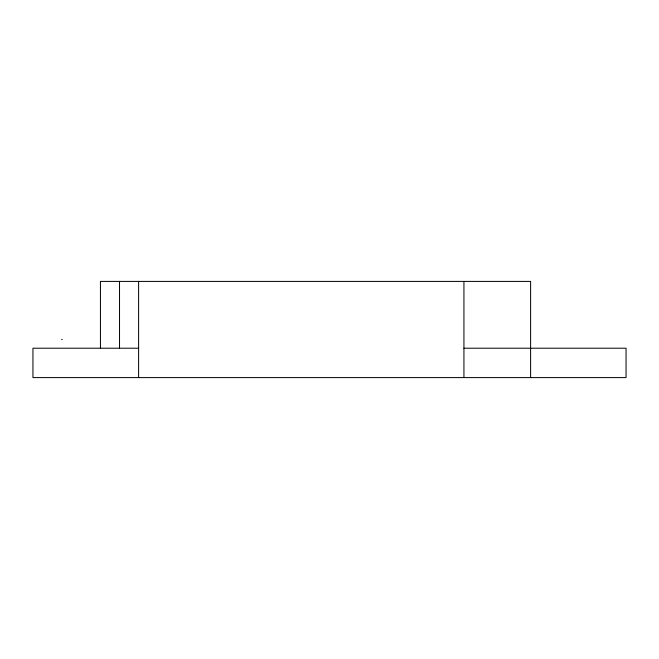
<?xml version="1.0" encoding="UTF-8"?>
<svg xmlns="http://www.w3.org/2000/svg" width="659" height="659" viewBox="0 0 659 659"><rect width="100%" height="100%" fill="white"/><g stroke="black" fill="none" stroke-linecap="round" stroke-linejoin="round"><path stroke-width="0.99" d="M61.608 339.418L62.226 339.418M138.612 348.216L32.95 348.216L32.95 377.591L626.05 377.591L626.05 348.216L463.936 348.216M530.61 377.591L530.61 281.409L100.44 281.409L100.44 348.216M463.936 281.409L463.936 377.591M138.612 281.409L138.612 377.591M119.526 281.409L119.526 348.216"/></g></svg>
